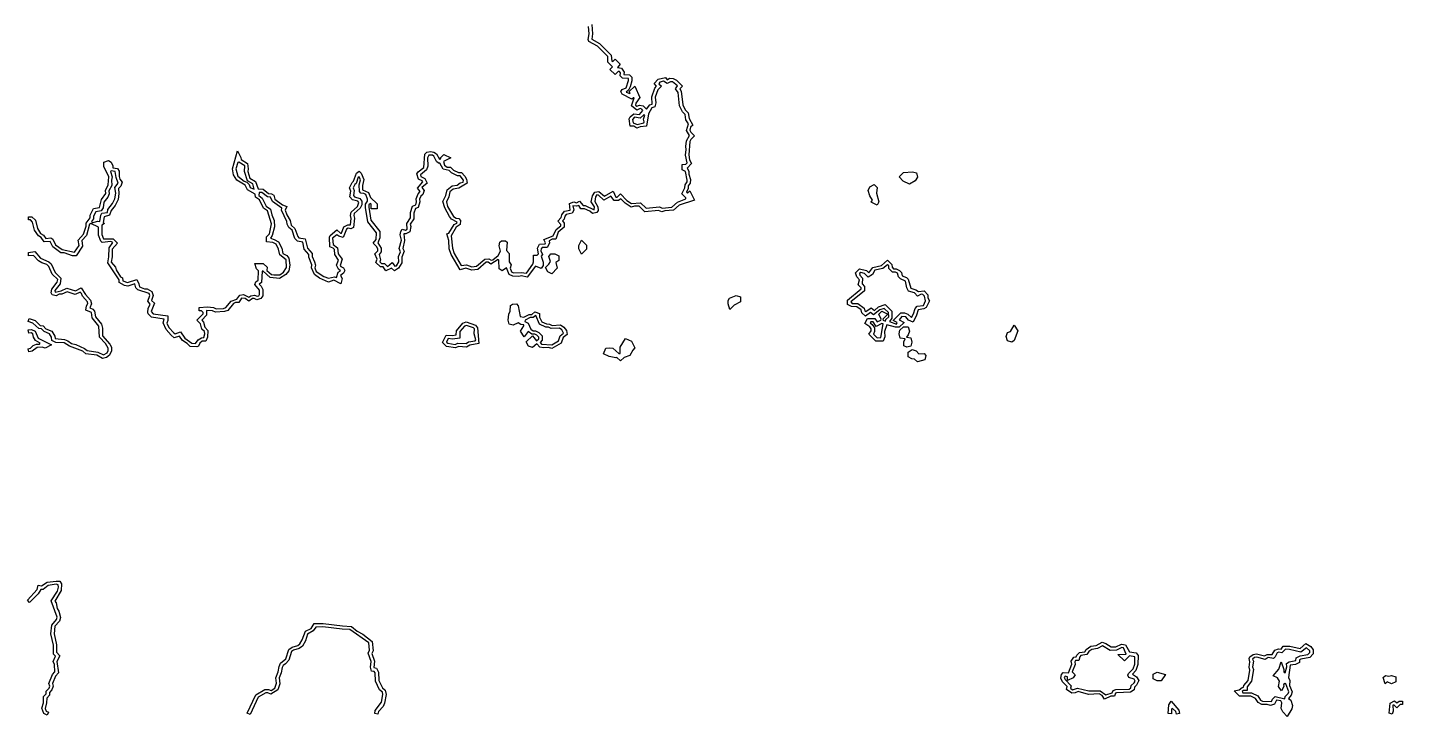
# Model space of a CAD drawing. Header units: metres. Extents: x 0 to 254, y -1 to 254.
# Drawn here: x -0.2 to 254, y -0.5 to 126.9 of the extents above; entities that cross this region are included whole.
import ezdxf

# ---------------------------------------------------------------- set-up
doc = ezdxf.new("R2010")
doc.units = ezdxf.units.M
doc.layers.add('contour_grooves', color=7, linetype='Continuous')

msp = doc.modelspace()

# ---------------------------------------------------------------- linework, layer by layer
at = {"layer": 'contour_grooves'}
msp.add_lwpolyline([(104.14, 127.45), (104.28, 125.73), (104.13, 124.75), (105.56, 123.92), (107.7, 121.78), (107.82, 120.65), (108, 120.64), (108.42, 121.06), (109.35, 120.13), (108.86, 119.5), (109.6, 119.41), (110.09, 118.67), (110.08, 118.18), (111.09, 118.14), (111.52, 117.71), (111.52, 117.04), (111.25, 115.95), (110.94, 115.34), (110.46, 114.94), (111.16, 114.67), (111.23, 114.84), (111.05, 115.04), (112.07, 116.05), (112.99, 113.98), (112.26, 112.88), (112.2, 112.57), (112.44, 112.38), (112.97, 112.56), (113.64, 112.39), (114.27, 111.78), (114.85, 112.58), (115.28, 112.75), (115.24, 114.06), (115.79, 115.7), (116.08, 116.04), (115.63, 116.57), (116.4, 117.34), (117.73, 117.66), (118.07, 117.25), (118.51, 117.51), (119.18, 117.47), (119.81, 117.14), (120.89, 116.06), (120.43, 115.53), (120.67, 115.15), (120.93, 112.59), (121.39, 111.66), (121.93, 111.12), (122.12, 110.05), (122.78, 108.87), (122.4, 108.48), (122.28, 107.93), (122.43, 107.56), (123.1, 106.89), (122.43, 106.22), (122.25, 105.82), (122.06, 103.34), (122.2, 102.41), (122.53, 101.74), (121.76, 100.91), (122.04, 100.33), (122.04, 99.79), (122.38, 98.8), (122.33, 98.13), (121.97, 97.64), (121.96, 97.15), (121.62, 96.43), (121.83, 96.31), (122.25, 96.71), (123.11, 94.99), (120.27, 94.07), (119.25, 93.12), (117.66, 93.03), (117.05, 92.83), (116.48, 93.09), (113.93, 92.82), (112.86, 93.86), (112.04, 93.87), (111.43, 93.67), (110.28, 94.43), (109.48, 95.2), (109.05, 94.89), (108.26, 94.89), (107.64, 95.72), (106.33, 94.95), (105.36, 95.92), (105.07, 95.93), (104.81, 95.58), (104.67, 94.74), (105.24, 93.72), (105.29, 93.08), (105.04, 92.68), (104.27, 92.52), (103.74, 92.93), (102.75, 93.35), (102.13, 93.36), (101.75, 94.01), (101.32, 93.84), (100.61, 93.94), (100.81, 93.12), (100.48, 92.56), (99.42, 92.33), (99.16, 92.01), (99.02, 91.47), (98.73, 91.13), (99.05, 90.73), (99.05, 89.97), (97.91, 89.07), (97.46, 87.76), (96.79, 87.76), (96.22, 87.48), (96.29, 87.04), (95.88, 86.23), (94.93, 86.23), (94.74, 85.98), (94.73, 85.58), (95.04, 84.95), (94.78, 84.61), (95.15, 83.53), (95.14, 82.88), (94.78, 82.33), (93.73, 82.77), (92.21, 80.76), (91.16, 81.01), (90.63, 80.88), (89.53, 80.94), (88.86, 81.21), (88.34, 82.47), (87.55, 81.93), (87.02, 82.28), (86.92, 83.87), (86.79, 83.99), (85.49, 83.13), (84.94, 83.5), (84.6, 83.48), (83.09, 82.16), (81.95, 82.02), (80.85, 82.4), (79.79, 82.1), (78.11, 84.9), (77.75, 85.96), (77.68, 87.52), (77.33, 88.76), (77.69, 88.9), (78.7, 90.5), (79.16, 90.72), (79.22, 90.92), (78.19, 91.47), (77.81, 91.98), (76.93, 93.53), (76.62, 94.7), (77.15, 95.82), (77.36, 96.9), (78.29, 97.65), (79.26, 97.75), (79.77, 98.18), (80.32, 98.28), (80.39, 98.65), (79.8, 99.45), (79.33, 99.47), (78.21, 100.03), (77.75, 100.47), (76.68, 100.7), (76.02, 101.79), (75.76, 101.8), (75.41, 102.15), (74.94, 103.13), (74.67, 103.31), (73.98, 103.31), (73.77, 102.81), (73.81, 101.26), (73.55, 100.6), (72.43, 99.67), (72.51, 99.32), (73.27, 98.97), (73.69, 98.14), (72.72, 97.32), (73.13, 96.79), (72.87, 96.02), (72.52, 95.74), (72.26, 95.18), (72.33, 94.67), (72, 93.59), (71.54, 93.41), (71.22, 92.56), (71.24, 91.55), (70.58, 90.56), (70.68, 90.12), (70.5, 89.12), (69.76, 88.75), (69.37, 88.74), (69.53, 87.52), (69.19, 86.04), (69.42, 85.55), (69.03, 84.45), (69.01, 83.39), (68.42, 82.41), (67.66, 81.91), (67.12, 82.41), (66.04, 81.93), (65.54, 82.63), (65.05, 82.67), (64.23, 83.43), (64.44, 84.06), (64.03, 85.07), (64.57, 85.62), (64.6, 85.93), (64.39, 86.36), (63.74, 87.01), (64.24, 87.7), (64.34, 88.92), (62.74, 90.98), (62.31, 93.64), (62.31, 94.26), (62.65, 94.77), (62.68, 95.14), (62.33, 96.02), (62, 96.21), (61.43, 96.25), (61.18, 96.59), (61.12, 97.79), (61.36, 98.73), (61.14, 99.27), (60.91, 99.25), (60.58, 98.06), (60.3, 97.85), (60.03, 97.25), (60.2, 96.75), (60.05, 95.81), (60.25, 95.56), (61.27, 95.27), (61.64, 94.78), (61.64, 94.1), (61.33, 93.48), (60.21, 92.49), (60.13, 92.13), (60.27, 91.65), (60.08, 89.9), (59.59, 89.65), (59.09, 89.77), (58.79, 89.62), (58.16, 88.1), (57.37, 88.3), (57, 88.59), (56.21, 87.96), (56.3, 86.8), (57.13, 86.16), (57.21, 85.07), (57.98, 84.08), (57.63, 82.92), (57.76, 82.68), (58.25, 82.43), (58.49, 81.95), (58.25, 81.47), (57.7, 81.05), (57.96, 80.46), (57.72, 79.48), (56.45, 80.19), (55.48, 79.84), (53.8, 80.55), (52.85, 81.23), (52.32, 82.43), (52.4, 82.99), (51.82, 84.41), (51.81, 84.93), (50.98, 85.92), (50.7, 87.23), (49.75, 87.38), (49.23, 87.91), (48.72, 89.43), (48.12, 89.9), (47.81, 90.53), (47.77, 91.05), (46.75, 93.15), (46.83, 93.47), (45.1, 94.7), (44.72, 95.54), (44.19, 95.57), (43.14, 96.4), (42.65, 96.41), (42.57, 95.85), (43.17, 95.36), (43.96, 93.84), (44.73, 93.29), (44.95, 92.24), (45.4, 91.2), (45.47, 90.04), (45.06, 88.41), (44.72, 87.94), (45.41, 87.73), (46.2, 87.25), (46.81, 86.12), (47.03, 85.13), (47.75, 84.72), (48.11, 84.27), (48.3, 82.97), (48.1, 81.89), (47.54, 81.21), (46.38, 80.49), (44.65, 80.65), (43.36, 81.86), (43.17, 81.85), (43.06, 79.73), (42.63, 79.43), (42.99, 79.1), (43.31, 78.46), (43.31, 77.27), (42.94, 76.78), (42.23, 76.54), (41.71, 76.79), (41.42, 76.76), (40.72, 76.31), (40.03, 76.78), (39.36, 76.84), (38.87, 76.05), (38.25, 76.05), (37.92, 75.89), (36.83, 74.57), (36.21, 74.36), (34.54, 74.27), (34.03, 74.52), (32.93, 74.59), (32.88, 73.68), (32.05, 72.79), (32.33, 72.44), (32.6, 71.46), (33.12, 70.86), (33.07, 69.66), (32.78, 68.93), (32.12, 68.9), (31.65, 68.56), (31.41, 67.99), (31.12, 67.84), (29.89, 67.92), (29.34, 68.48), (28.46, 69), (27.92, 69.83), (26.9, 69.52), (26.37, 70.04), (25.46, 71.08), (24.86, 72.28), (25.07, 72.97), (22.76, 73.36), (22.14, 73.98), (22.03, 74.28), (22.11, 74.91), (22.51, 75.74), (22.05, 76.27), (22.41, 77.35), (22.29, 77.71), (20.21, 78.37), (19.81, 78.77), (19.67, 79.51), (18.35, 79.1), (17.72, 79.2), (16.75, 79.76), (16.73, 80.25), (14.66, 83.41), (14.86, 84.52), (14.88, 86.15), (15.57, 87.13), (15.23, 87.31), (13.64, 87.12), (13.39, 87.37), (12.93, 88.52), (12.91, 90), (11.5, 90.63), (11.29, 90.52), (10.71, 88.44), (9.85, 87.53), (9.97, 86.44), (8.81, 84.71), (8.1, 84.71), (6.58, 85.21), (5.98, 85.22), (4.52, 86.34), (3.98, 87.31), (2.9, 87.25), (2.34, 88.04), (1.82, 88.35), (1.09, 89.45), (0.76, 90.93), (0.39, 91.31), (0, 91.32), (0, 91.92), (0.63, 91.92), (1.28, 91.28), (1.63, 89.71), (2.24, 88.81), (2.75, 88.49), (3.19, 87.88), (4.14, 88), (4.48, 87.75), (4.99, 86.71), (6.22, 85.83), (8.5, 85.33), (9.36, 86.61), (9.17, 87.6), (10.16, 88.7), (10.64, 90.16), (10.64, 90.73), (11.39, 91.71), (11.41, 92.22), (11.99, 93.42), (13.11, 93.62), (13.49, 95.1), (14.27, 96.22), (14.25, 96.76), (14.75, 97.81), (14.83, 99.27), (13.95, 101.22), (13.95, 102.02), (14.81, 102.3), (15.25, 102.01), (15.59, 101.33), (15.57, 100.98), (16.47, 100.81), (16.77, 100.34), (16.75, 99.32), (16.88, 98.85), (17.31, 98.32), (17.06, 97.57), (16.62, 97.1), (16.72, 96.18), (16.59, 95.11), (16.03, 93.99), (15.26, 93.08), (14.95, 92.18), (13.98, 91.92), (13.79, 90.85), (14.02, 90.66), (13.54, 90.34), (13.54, 88.63), (13.84, 87.85), (15.65, 87.83), (16.43, 87.01), (15.46, 85.89), (15.47, 84.47), (15.29, 83.52), (16.06, 82.61), (16.17, 82.08), (17.01, 80.82), (17.35, 80.59), (17.42, 80.03), (18.31, 79.72), (20, 80.28), (20.41, 79.48), (20.49, 78.93), (21.44, 78.57), (21.96, 78.56), (22.82, 78.06), (23.05, 77.37), (22.76, 76.45), (23.27, 75.9), (22.65, 74.37), (23.02, 73.95), (25.75, 73.6), (25.75, 72.72), (25.56, 72.23), (25.95, 71.45), (26.83, 70.43), (27.12, 70.23), (28.1, 70.61), (28.9, 69.44), (30.17, 68.5), (30.88, 68.45), (31.37, 69.12), (31.98, 69.53), (32.38, 69.57), (32.57, 70.26), (32.52, 70.67), (32.05, 71.09), (31.81, 72.11), (31.14, 72.79), (32.27, 73.96), (32.26, 74.2), (31.98, 74.49), (31.56, 74.53), (31.56, 75.13), (33.09, 75.26), (34.17, 75.13), (34.71, 74.87), (36.06, 74.95), (36.48, 75.11), (37.44, 76.32), (38.5, 76.69), (39.05, 77.4), (39.73, 77.51), (40.71, 77.03), (41.09, 77.31), (41.78, 77.43), (42.26, 77.2), (42.57, 77.29), (42.71, 77.51), (42.7, 78.34), (41.81, 79.38), (42.01, 79.88), (42.45, 80.15), (42.53, 81.88), (42.16, 82.3), (41.83, 83.27), (43.39, 83.27), (44.1, 82.56), (44.05, 81.96), (44.93, 81.23), (45.35, 81.15), (46.43, 81.16), (47.14, 81.68), (47.68, 82.51), (47.6, 83.94), (46.44, 84.89), (46.24, 85.94), (45.76, 86.83), (45.18, 87.17), (43.98, 87.25), (43.98, 88.18), (44.54, 88.75), (44.91, 90.58), (44.17, 93), (43.45, 93.49), (42.67, 95.01), (41.95, 95.53), (41.91, 96.08), (40.5, 96.9), (40.05, 97.76), (38.48, 98.7), (37.89, 99.67), (37.68, 100.79), (38.63, 104.11), (39.24, 102.89), (39.28, 102.49), (40.47, 101.76), (40.62, 100.77), (40.52, 100.25), (40.94, 99.02), (41.98, 98.45), (42.46, 97.07), (43.39, 97.01), (44.35, 96.18), (44.89, 96.16), (45.32, 95.87), (45.52, 95.16), (46.96, 94.11), (47.76, 93.83), (47.44, 93.11), (47.75, 92.24), (48.37, 91.2), (48.58, 90.33), (49.26, 89.74), (49.77, 88.23), (49.97, 88.01), (51.12, 87.81), (51.56, 86.11), (52.42, 85.09), (52.43, 84.58), (52.87, 83.56), (53.02, 82.98), (52.95, 82.48), (53.2, 81.77), (54.57, 80.84), (55.48, 80.52), (56.55, 80.82), (56.93, 80.68), (57.27, 81.66), (57.67, 81.9), (57.3, 82.24), (56.93, 82.97), (57.3, 83.88), (56.6, 84.92), (56.54, 85.88), (56.33, 86.1), (55.69, 86.32), (55.61, 88.13), (55.76, 88.44), (57.01, 89.5), (57.65, 88.86), (57.85, 88.84), (58.3, 90.06), (59.01, 90.41), (59.55, 90.4), (59.65, 91.6), (59.5, 92.13), (59.66, 92.77), (60.83, 93.83), (61.04, 94.53), (60.87, 94.77), (59.9, 95.01), (59.41, 95.61), (59.58, 96.66), (59.35, 97.23), (59.82, 98.27), (60.06, 98.46), (60.6, 99.97), (61.12, 100.32), (61.5, 99.94), (61.98, 98.77), (61.72, 97.67), (61.75, 96.9), (62.86, 96.4), (63.2, 95.46), (64.44, 94.29), (64.44, 93.36), (63.33, 93.36), (63.33, 94.22), (63.21, 94.36), (62.92, 94.09), (62.91, 93.69), (63.28, 91.27), (64.95, 89.2), (64.95, 88.02), (64.58, 87.08), (65.2, 86.09), (65.2, 85.39), (64.79, 84.93), (65.09, 83.95), (64.94, 83.54), (65.26, 83.28), (65.81, 83.27), (66.33, 82.68), (67.24, 83.44), (67.69, 82.77), (68, 82.86), (68.43, 83.58), (68.41, 84.55), (68.77, 85.44), (68.52, 86.01), (68.93, 87.58), (68.71, 88.54), (68.84, 89.19), (69.09, 89.61), (69.7, 89.41), (70.01, 89.59), (69.92, 90.66), (70.6, 91.69), (70.63, 92.72), (71, 93.89), (71.57, 94.12), (71.72, 94.68), (71.63, 95.22), (72.04, 96.15), (72.42, 96.56), (71.89, 97.18), (72.87, 98.36), (72.79, 98.54), (72.07, 98.85), (71.8, 99.84), (72.06, 100.23), (73.06, 101.01), (73.27, 103.47), (73.66, 103.87), (74.32, 103.97), (74.95, 103.87), (75.39, 103.54), (75.99, 102.53), (76.2, 102.6), (76.18, 102.82), (76.8, 103.44), (78.04, 102.82), (76.69, 102.15), (76.87, 101.44), (77.4, 101.09), (78, 101.09), (78.57, 100.52), (79.46, 100.08), (80.04, 100.07), (80.67, 99.44), (80.97, 98.84), (81.09, 98.11), (79.54, 97.2), (78.47, 97.03), (77.91, 96.54), (77.72, 95.57), (77.25, 94.64), (77.48, 93.79), (78.57, 91.97), (79.03, 91.65), (79.57, 91.56), (79.84, 91.21), (79.8, 90.47), (79.07, 90), (78.1, 88.36), (78.35, 86.08), (78.67, 85.11), (79.98, 82.9), (80.98, 83.03), (81.93, 82.65), (82.81, 82.76), (84.38, 84.08), (85.09, 84.12), (85.53, 83.85), (85.82, 83.97), (86.82, 84.73), (87.22, 85.52), (87.02, 86.52), (87.13, 87.21), (87.45, 87.46), (88.17, 87.46), (88.48, 87.19), (88.39, 85.65), (88.87, 85.13), (88.87, 83.6), (89.24, 83.01), (89.05, 82.41), (89.28, 81.72), (89.66, 81.54), (91.09, 81.62), (92.04, 81.47), (93.22, 83.11), (93.36, 83.54), (93.36, 84.8), (94.03, 84.8), (94.27, 85.04), (94.12, 86.09), (94.49, 86.83), (95.51, 86.87), (95.59, 87.08), (95.29, 87.69), (96.96, 88.39), (97.53, 89.57), (98.42, 90.2), (98.42, 90.5), (97.82, 91.11), (98.47, 91.77), (98.6, 92.26), (99.11, 92.94), (100.1, 93.11), (99.98, 94.38), (100.79, 94.65), (101.29, 94.51), (101.86, 94.79), (102.52, 93.98), (102.9, 93.96), (104.58, 93.2), (104.61, 93.72), (104.03, 94.64), (104.23, 95.8), (104.68, 96.48), (105.42, 96.58), (106.47, 95.71), (108.09, 96.63), (108.59, 95.5), (108.83, 95.51), (109.44, 96.12), (110.63, 94.93), (111.47, 94.36), (113.13, 94.47), (114.15, 93.5), (116.62, 93.71), (117.11, 93.49), (118.94, 93.69), (119.99, 94.6), (121.52, 95.21), (121.52, 95.4), (120.78, 96.15), (121.35, 97.27), (121.36, 97.83), (121.73, 98.34), (121.77, 98.68), (121.42, 100.27), (120.85, 100.6), (120.85, 101.59), (121.51, 101.6), (121.76, 101.86), (121.46, 103.32), (121.6, 104.36), (121.52, 104.87), (121.64, 105.93), (122.19, 106.91), (121.65, 107.88), (122.01, 109.07), (121.54, 109.84), (121.38, 110.81), (120.9, 111.3), (120.35, 112.4), (120.09, 114.9), (119.63, 115.55), (119.97, 116.11), (119.04, 116.88), (118.69, 116.88), (118.09, 116.52), (117.4, 116.98), (116.71, 116.8), (116.55, 116.51), (116.99, 116.06), (116.32, 115.38), (115.87, 114.01), (115.96, 112.98), (115.8, 112.26), (115.2, 112.04), (114.58, 110.91), (114.25, 108.63), (113.1, 108.56), (112.47, 108.31), (111.9, 108.63), (111.22, 108.63), (111.04, 110.01), (111.23, 110.38), (111.9, 110.93), (112.93, 110.82), (113.59, 111.53), (113.4, 111.82), (113.08, 111.91), (112.47, 111.64), (111.47, 112.41), (111.98, 113.91), (111.81, 113.92), (111.51, 113.63), (109.72, 114.56), (109.47, 115.07), (109.76, 115.46), (110.49, 115.77), (110.92, 117.09), (110.9, 117.46), (109.82, 117.54), (109.37, 117.99), (109.45, 118.52), (109.27, 118.79), (109.03, 118.78), (108.42, 118.18), (107.49, 119.11), (107.93, 119.65), (107.1, 120.51), (107.07, 121.56), (105.16, 123.47), (103.6, 124.32), (103.48, 124.68), (103.65, 125.73), (103.5, 127.06)], dxfattribs=at)
for points in [[(111.67, 109.91), (111.78, 109.25), (112.51, 108.99), (113.74, 109.25), (113.83, 109.45), (113.7, 109.98), (113.96, 110.71), (113.74, 110.77), (113.09, 110.12), (112.03, 110.3), (111.67, 109.91)], [(38.71, 101.94), (38.3, 100.79), (38.69, 99.42), (39.84, 98.51), (40.38, 98.3), (40.77, 97.89), (40.97, 97.33), (41.72, 97.02), (41.48, 98.02), (40.48, 98.54), (39.91, 100.27), (39.96, 101.32), (38.88, 102.01), (38.71, 101.94)], [(11.62, 91.01), (11.75, 90.77), (12.73, 91.09), (13.16, 91.03), (13.36, 92.23), (13.57, 92.54), (14.57, 92.72), (14.67, 93.26), (15.54, 94.35), (15.97, 95.23), (16.11, 96.24), (15.97, 97.33), (16.6, 98.11), (16.17, 99.19), (16.04, 100.26), (15.29, 100.38), (15.15, 100.28), (15.45, 99.26), (15.32, 98.69), (15.38, 97.66), (14.87, 96.68), (14.9, 96.15), (14.64, 95.55), (13.94, 94.6), (13.81, 93.55), (13.4, 93.02), (12.44, 92.84), (12.01, 92.04), (12.01, 91.52), (11.62, 91.01)], [(160.93, 99.26), (161.74, 100.07), (163.43, 100.19), (164.16, 100.01), (164.31, 99.24), (163.93, 98.53), (162.89, 97.91), (161.69, 98.5), (160.93, 99.26)], [(155.24, 96.74), (155.52, 97.44), (156.33, 97.84), (156.86, 97.31), (156.74, 96.24), (157.22, 94.64), (156.91, 94.02), (155.76, 94.6), (156.04, 94.98), (155.5, 95.78), (155.24, 96.74)], [(101.76, 86.6), (102.23, 87.55), (103.12, 86.66), (103.12, 85.9), (102.23, 85.01), (101.76, 85.95), (101.76, 86.6)], [(-0.09, 72.51), (0.09, 73.07), (1.2, 72.71), (2.14, 71.81), (2.69, 71.71), (3.22, 71.19), (4.28, 70.73), (4.88, 69.83), (4.95, 69.38), (6.67, 69.22), (7.27, 68.98), (7.96, 68.45), (8.73, 68.27), (10.32, 67.56), (10.83, 67.16), (12.81, 66.87), (13.83, 66.37), (14.55, 66.77), (14.74, 67.2), (14.71, 67.63), (14.22, 68.49), (13.09, 69.61), (12.98, 71.7), (11.75, 73.2), (11.64, 74.19), (10.61, 74.64), (10.74, 75.45), (10.98, 75.86), (10.93, 76.17), (10, 77.22), (9.79, 77.73), (9.54, 77.93), (8.63, 77.56), (7.15, 78.05), (6.18, 77.58), (5.66, 77.57), (5.13, 77.31), (4.38, 77.49), (4.2, 77.82), (4.3, 78.53), (5.32, 79.78), (5.39, 80.3), (4.39, 81.27), (3.78, 82.69), (3.39, 83.1), (2.43, 83.36), (1.85, 83.75), (0.89, 84.76), (0, 84.71), (0, 85.31), (1.17, 85.48), (2.23, 84.22), (3.74, 83.6), (4.17, 83.17), (4.92, 81.62), (6, 80.54), (5.87, 79.53), (4.88, 78.26), (4.91, 77.99), (6.04, 78.19), (7.1, 78.71), (8.71, 78.22), (9.74, 78.79), (10.54, 77.51), (11.47, 76.5), (11.61, 75.82), (11.31, 75.06), (11.88, 74.83), (12.21, 74.45), (12.35, 73.38), (13.51, 72.03), (13.68, 71.29), (13.67, 69.88), (15.02, 68.36), (15.31, 67.78), (15.35, 67.14), (14.97, 66.34), (14.39, 65.9), (13.69, 65.7), (12.64, 66.29), (10.57, 66.55), (10.03, 67.03), (7.59, 67.96), (6.6, 68.6), (5.02, 68.67), (4.28, 69.04), (4.27, 69.64), (3.86, 70.27), (2.89, 70.66), (2.4, 71.15), (1.91, 71.23), (0.82, 72.2), (-0.09, 72.51)], [(95.59, 82.52), (96.21, 83.14), (96.47, 83.66), (96.21, 84.54), (96.55, 85.05), (97.29, 85.05), (98.03, 84.68), (98.03, 83.8), (97.47, 83.45), (97.7, 82.38), (96.77, 81.33), (95.98, 81.73), (95.59, 82.52)], [(151.39, 76.48), (153.93, 78.59), (153.91, 78.79), (153.38, 79.33), (153.59, 80.27), (153.12, 80.77), (152.87, 81.53), (153.64, 82.29), (154.92, 81.97), (155.37, 81.54), (156.11, 82.55), (157.67, 82.91), (158.81, 83.9), (159.62, 83.09), (159.63, 82.59), (159.91, 82.3), (160.41, 82.25), (161.03, 81.94), (161.4, 81.57), (161.49, 80.97), (162.29, 80.68), (162.63, 80.34), (163.09, 78.67), (164.04, 78.41), (164.53, 78.06), (165.56, 78.18), (166.24, 77.49), (166.25, 76.93), (166.53, 76.35), (165.92, 75.13), (165.54, 74.88), (164.46, 74.7), (164.18, 73.7), (163.53, 72.39), (162.68, 72.81), (162.21, 73.38), (161.47, 73.49), (160.96, 72.87), (161.86, 72.36), (160.98, 71.47), (160.27, 71.47), (158.67, 71.95), (158.26, 70.69), (158.27, 69.7), (158.01, 68.93), (156.66, 68.93), (155.37, 70.21), (155.79, 70.83), (155.77, 71.21), (155.53, 71.56), (154.61, 72.18), (155.07, 73.09), (156.43, 73.09), (156.91, 72.46), (157.59, 72.77), (157.64, 72.94), (157.18, 73.87), (157.74, 74.43), (158.83, 73.88), (157.9, 72.96), (157.97, 72.79), (158.42, 72.62), (158.51, 72.91), (159.01, 73.43), (159, 74.21), (158.17, 74.97), (157.4, 74.71), (156.23, 73.76), (155.67, 74.22), (154.72, 73.51), (154.06, 74.17), (153.94, 74.67), (153.14, 75.27), (152.13, 75.29), (151.39, 75.66), (151.39, 76.48)], [(153.31, 75.89), (154.5, 75), (154.61, 74.48), (154.77, 74.36), (155.8, 75.04), (156.37, 74.6), (157.15, 75.27), (158.39, 75.68), (159.62, 74.44), (159.62, 73.17), (159.14, 72.52), (160.47, 72.07), (160.57, 72.33), (159.83, 72.71), (161.23, 74.11), (161.92, 74.11), (162.54, 73.9), (163.25, 73.26), (163.63, 73.93), (163.88, 74.97), (164.29, 75.38), (165.42, 75.52), (165.84, 76.36), (165.63, 77.24), (165.32, 77.56), (164.99, 77.57), (164.31, 77.24), (163.78, 77.85), (162.68, 78.13), (162.35, 78.79), (162.11, 80.01), (161.2, 80.42), (160.8, 80.81), (160.66, 81.45), (160.26, 81.65), (159.71, 81.65), (159.02, 82.34), (159.02, 82.83), (158.81, 82.99), (157.93, 82.36), (156.43, 82.02), (156.01, 81.25), (155.21, 80.72), (154.53, 81.43), (153.85, 81.59), (153.61, 81.42), (153.65, 81.09), (154.19, 80.55), (154.09, 79.5), (154.53, 79.02), (154.53, 78.23), (151.99, 76.18), (152.27, 75.89), (153.31, 75.89)], [(129.33, 76.44), (129.59, 76.84), (130.82, 77.35), (131.63, 77.08), (131.63, 76.19), (130.47, 75.57), (129.67, 74.78), (129.33, 75.8), (129.33, 76.44)], [(88.65, 72.76), (88.79, 73.9), (89.05, 74.43), (89.12, 75.5), (89.49, 75.73), (90.23, 75.82), (90.52, 75.45), (90.91, 73.48), (91.56, 73.35), (92.57, 73.85), (93.02, 73.86), (93.62, 74.31), (94.47, 74.02), (94.47, 73.36), (94.92, 72.5), (95.75, 72.08), (96.28, 72.07), (96.79, 71.82), (98.33, 71.9), (98.95, 71.49), (99.44, 70.88), (99.59, 70.11), (98.86, 69.58), (98.48, 68.5), (96.76, 67.54), (96.15, 67.74), (95.17, 67.65), (94.55, 67.8), (93.95, 68.41), (93.19, 67.71), (92.43, 67.96), (92.02, 68.78), (93.15, 69.9), (93.92, 68.99), (94.35, 69.33), (94.34, 69.64), (93.97, 70.01), (93.58, 70.2), (93.03, 70.2), (92.37, 70.71), (91.62, 69.7), (90.92, 70.75), (91.59, 71.76), (91.57, 71.94), (91.02, 71.98), (90.51, 72.3), (89.62, 71.84), (88.83, 72.03), (88.65, 72.76)], [(76.5, 68.66), (77.19, 70.04), (78.4, 69.92), (79.06, 70.08), (79.11, 70.84), (80.26, 72.2), (80.93, 72.48), (82.64, 71.86), (83, 71.38), (83.27, 68.47), (81.57, 68.17), (80.98, 67.81), (79.5, 67.91), (78.93, 67.64), (77.25, 67.91), (76.5, 68.66)], [(78.39, 69.3), (77.58, 69.42), (77.28, 68.73), (77.51, 68.51), (78.85, 68.28), (79.34, 68.51), (80.89, 68.44), (81.33, 68.75), (82.58, 68.95), (82.67, 69.17), (82.41, 70.24), (82.42, 71.15), (82.25, 71.36), (80.98, 71.81), (80.62, 71.7), (79.72, 70.67), (79.71, 69.44), (78.39, 69.3)], [(91.8, 72.8), (91.76, 72.55), (92.36, 72.25), (92.86, 71.14), (93.28, 70.81), (93.73, 70.8), (94.35, 70.49), (94.98, 69.86), (94.98, 69.1), (94.6, 68.67), (94.82, 68.35), (96.72, 68.23), (97.99, 68.94), (98.31, 69.89), (98.9, 70.41), (98.56, 71.02), (98.16, 71.29), (96.64, 71.22), (96.14, 71.47), (95.62, 71.47), (94.45, 72.06), (93.76, 73.62), (93.27, 73.25), (92.71, 73.25), (91.8, 72.8)], [(155.72, 72.49), (155.59, 72.27), (155.98, 71.99), (156.4, 71.35), (156.4, 70.66), (156.21, 70.22), (156.89, 69.54), (157.55, 69.55), (157.98, 72.09), (157.74, 72.17), (156.67, 71.64), (156.12, 72.46), (155.72, 72.49)], [(160.92, 70.24), (161.09, 70.91), (161.74, 71.56), (162.59, 71.56), (162.86, 70.75), (162.64, 70.08), (162.3, 69.65), (163.12, 69.53), (163.32, 68.72), (163.13, 67.95), (162.35, 67.8), (161.82, 68.01), (161.82, 68.79), (162.04, 69.35), (161.12, 69.44), (160.92, 70.24)], [(180.72, 69.74), (180.97, 70.48), (181.55, 70.69), (182.19, 71.86), (182.9, 70.8), (182.21, 69.02), (181.76, 68.73), (180.97, 68.99), (180.72, 69.74)], [(-0.07, 67.48), (0.35, 67.59), (0.84, 68.08), (1.46, 68.36), (2.01, 68.34), (2.14, 68.5), (1.31, 69), (0.93, 69.63), (0.78, 70.27), (0.46, 70.43), (0.05, 70.37), (-0.05, 70.97), (0.56, 71.07), (1.24, 70.72), (1.75, 69.45), (4.23, 68.21), (3.08, 67.63), (2.52, 67.8), (1.57, 67.75), (0.66, 67.05), (0.07, 66.9), (-0.07, 67.48)], [(106.29, 66.55), (106.74, 67.61), (107.41, 67.66), (108.01, 67.58), (109.12, 66.62), (109.39, 66.65), (109.35, 67.79), (110.35, 69.41), (111.45, 68.92), (112.09, 67.64), (111.7, 67.24), (111.15, 66.26), (110.12, 65.91), (109.44, 65.24), (108.77, 65.89), (108.57, 65.81), (107.35, 66.04), (106.29, 66.55)], [(162.59, 66.84), (163.35, 67.35), (164.07, 67.11), (164.56, 66.54), (165.56, 66.6), (165.89, 66.26), (165.68, 65.43), (164.31, 65.09), (163.79, 65.6), (163.32, 65.62), (162.59, 65.99), (162.59, 66.84)], [(-0.19, 21.02), (1.61, 23.01), (1.81, 23.76), (2.41, 23.66), (3.47, 24.31), (5.08, 24.55), (5.76, 24.52), (6.09, 24.03), (6.06, 22.82), (4.84, 20.85), (5.12, 20.5), (5.28, 19.46), (5.62, 18.97), (5.91, 17.8), (5.74, 17.14), (4.87, 16.18), (4.71, 14.76), (5.18, 12.77), (5.19, 11.41), (5.76, 10.71), (5.22, 9.69), (5.55, 7.54), (4.98, 6.96), (4.41, 5.6), (4.56, 5.09), (4.33, 4.42), (3.88, 3.96), (3.86, 3.44), (3.36, 2.91), (3.35, 2), (3.07, 0.99), (3.25, 0.51), (3.7, 0.27), (3.43, -0.27), (2.85, 0.02), (2.43, 1.04), (2.75, 2.05), (2.75, 3.18), (3.25, 3.68), (3.26, 4.2), (3.82, 4.76), (3.92, 5.1), (3.75, 5.62), (4.44, 7.28), (4.87, 7.75), (4.79, 9.1), (4.56, 9.67), (5, 10.66), (4.64, 11.03), (4.59, 12.7), (4.11, 14.77), (4.29, 16.39), (5.19, 17.46), (5.29, 17.84), (4.2, 20.89), (5.35, 22.68), (5.55, 23.41), (5.5, 23.84), (5.09, 23.95), (3.64, 23.73), (2.69, 22.98), (2.27, 23), (1.76, 22.2), (0.19, 20.55), (-0.19, 21.02)], [(40.4, 0.11), (42.03, 3.48), (43.7, 4.47), (44.34, 4.49), (44.83, 4.31), (45.53, 4.76), (45.85, 5.67), (45.7, 6.62), (46.14, 7.73), (46.31, 8.74), (46.59, 9.37), (47.56, 10.18), (48.11, 11.91), (48.73, 12.32), (49.76, 12.61), (50.16, 12.93), (50.61, 13.66), (51.21, 15.26), (52.23, 15.79), (52.79, 16.67), (54.49, 16.69), (58.03, 16.23), (59.69, 16.16), (60.73, 15.27), (61.77, 14.75), (63.52, 13.34), (63.68, 11.65), (63.45, 11.16), (63.94, 9.7), (63.83, 8.56), (64.32, 8.44), (64.68, 7.72), (64.74, 6.18), (65.42, 4.77), (65.91, 4.39), (66.1, 3.58), (65.82, 1.93), (65.54, 1.37), (64.69, 0.42), (64.6, -0.05), (64.01, 0.05), (64.11, 0.62), (65.25, 2.13), (65.5, 3.56), (65.42, 3.99), (64.9, 4.4), (64.15, 6.02), (64.09, 7.58), (63.92, 7.83), (63.39, 7.85), (63.2, 8.63), (63.31, 9.65), (62.79, 11.22), (63.06, 11.78), (62.89, 13.1), (59.4, 15.61), (58.01, 15.62), (54.42, 16.09), (53.09, 16.02), (52.63, 15.34), (51.58, 14.73), (51.18, 13.47), (50.62, 12.52), (50.01, 12.04), (49.01, 11.78), (48.6, 11.49), (48.12, 9.92), (47.53, 9.23), (47.07, 8.95), (46.89, 8.56), (46.72, 7.55), (46.33, 6.64), (46.45, 5.54), (46.08, 4.41), (44.78, 3.62), (44.25, 3.88), (43.84, 3.87), (42.48, 3.05), (40.96, -0.11), (40.4, 0.11)], [(190.82, 6.57), (190.94, 7.27), (191.28, 7.61), (192.24, 7.59), (192.86, 9.16), (192.77, 9.74), (193.27, 10.48), (193.68, 10.51), (193.79, 10.84), (194.31, 11.36), (195.27, 11.48), (195.54, 11.91), (196.39, 12.52), (197.38, 12.62), (198.49, 13.22), (199.16, 13), (200.14, 12.37), (201.02, 12.37), (202.03, 12.87), (202.77, 12.75), (203.54, 11.43), (204.76, 11.24), (205.15, 10.79), (205.1, 9.12), (204.72, 7.98), (204.1, 7.31), (204.84, 6.84), (205.25, 6.13), (204.85, 5.27), (204.43, 4.93), (204.42, 4.41), (203.71, 3.99), (201.12, 3.88), (200.95, 3.78), (200.77, 3.26), (200.11, 3.26), (198.92, 2.67), (198.46, 3.36), (197.92, 3.67), (195.95, 3.59), (194.02, 4.09), (193.5, 3.86), (192.84, 3.84), (191.89, 4.47), (192.03, 5.04), (191.14, 5.93), (190.82, 6.57)], [(222.85, 4.26), (223.83, 4.45), (224.37, 4.88), (224.62, 4.91), (224.69, 5.21), (225.48, 6.17), (225.8, 8.09), (225.63, 8.63), (225.8, 9.61), (225.63, 10.2), (225.76, 10.55), (226.4, 10.97), (227.02, 11.1), (228.47, 10.69), (228.97, 10.99), (229.9, 10.93), (230.39, 11.79), (231.08, 12.02), (231.54, 11.94), (231.95, 12.52), (233.18, 12.52), (235.09, 12.04), (236.14, 13.01), (237.07, 12.45), (237.5, 11.8), (237.5, 11.07), (236.86, 10.43), (235.22, 10.12), (234.97, 9.96), (234.96, 9.49), (234.22, 9.12), (233.23, 8.96), (232.94, 6.68), (233.19, 6.14), (233.11, 5.21), (233.59, 4.07), (233.4, 3.41), (232.92, 2.81), (233.35, 2.51), (233.69, 1.53), (233.54, 0.91), (232.7, -0.51), (231.87, 0.33), (231.56, 0.95), (231.67, 2.04), (231.51, 2.38), (230.68, 2.54), (230.31, 1.8), (229.57, 1.55), (229, 1.74), (227.97, 1.74), (227.33, 2.06), (226.81, 2.82), (225.96, 3.25), (223.84, 3.26), (222.85, 4.26)], [(191.64, 6.97), (191.45, 6.7), (191.63, 6.31), (192.75, 5.17), (192.63, 4.71), (193.01, 4.45), (193.89, 4.72), (195.99, 4.22), (198.09, 4.27), (199.18, 3.48), (200.3, 3.88), (200.49, 4.31), (200.99, 4.46), (203.49, 4.57), (203.8, 4.78), (203.82, 5.24), (204.41, 5.69), (204.56, 6.05), (204.37, 6.41), (203.39, 6.69), (203.22, 7.13), (203.35, 7.46), (204.2, 8.34), (204.49, 9.2), (204.53, 10.53), (203.56, 10.71), (202.59, 9.76), (201.36, 10.99), (202.89, 11.04), (202.4, 12.19), (202.11, 12.23), (201.11, 11.74), (199.97, 11.73), (198.51, 12.55), (197.61, 12.06), (196.55, 11.9), (196.01, 11.51), (195.65, 10.93), (194.55, 10.75), (194.33, 10.52), (194.17, 9.88), (193.56, 9.84), (193.41, 9.59), (193.48, 9.14), (192.94, 7.75), (193.51, 7.22), (193.12, 6.64), (192.1, 6.13), (192.09, 6.84), (191.64, 6.97)], [(224.39, 4.13), (224.46, 3.87), (226.08, 3.86), (227.23, 3.29), (227.73, 2.53), (228.12, 2.34), (229.77, 2.25), (229.98, 2.71), (230.48, 3.21), (232.24, 2.76), (232.32, 3.18), (232.85, 3.72), (232.96, 4.06), (232.45, 5.52), (232.29, 5.6), (232, 5.43), (232.05, 5.06), (231.64, 4.24), (231.1, 5.05), (231.29, 6.04), (230.88, 6.64), (230.08, 7.04), (231.16, 8.27), (231.6, 9.6), (232.07, 8.19), (232.08, 7.73), (232.33, 7.55), (232.64, 8.69), (232.55, 9.3), (233.02, 9.62), (234.27, 9.82), (234.36, 10.37), (235.1, 10.73), (236.52, 10.95), (236.88, 11.31), (236.88, 11.65), (236.26, 12.2), (235.23, 11.39), (233.09, 11.91), (232.34, 11.92), (231.67, 11.25), (231.12, 11.39), (230.8, 11.29), (230.46, 10.53), (230.17, 10.23), (229.18, 10.39), (228.6, 10.03), (227.05, 10.48), (226.61, 10.39), (226.28, 10.11), (226.45, 9.71), (226.24, 8.67), (226.45, 8.18), (226.08, 6.02), (225.3, 4.96), (225.29, 4.28), (224.61, 4.28), (224.39, 4.13)], [(207.89, 6.43), (207.89, 7.31), (208.65, 7.69), (210.18, 7.29), (209.37, 6.06), (208.63, 6.06), (207.89, 6.43)], [(250.42, 6.73), (250.88, 7.07), (251.45, 6.93), (251.96, 7.05), (252.77, 6.85), (252.77, 5.92), (251.96, 5.52), (251.17, 5.88), (250.81, 5.55), (250.42, 6.73)], [(210.69, 0.03), (210.79, 1.64), (211.24, 2.32), (212.64, 0.64), (212.77, 0.07), (212.19, -0.07), (212.07, 0.39), (211.46, 0.98), (211.31, 0.86), (211.29, -0.03), (210.69, 0.03)], [(251.51, 0.09), (251.72, 1.99), (252.53, 2.4), (252.98, 2.01), (253.37, 2.34), (254, 2.34), (254, 1.74), (253.59, 1.71), (252.98, 1.1), (252.47, 1.61), (252.23, 1.57), (252.27, 0.48), (252.08, -0.09), (251.51, 0.09)]]:
    msp.add_lwpolyline(points, close=True, dxfattribs=at)

doc.saveas('drawing.dxf')
